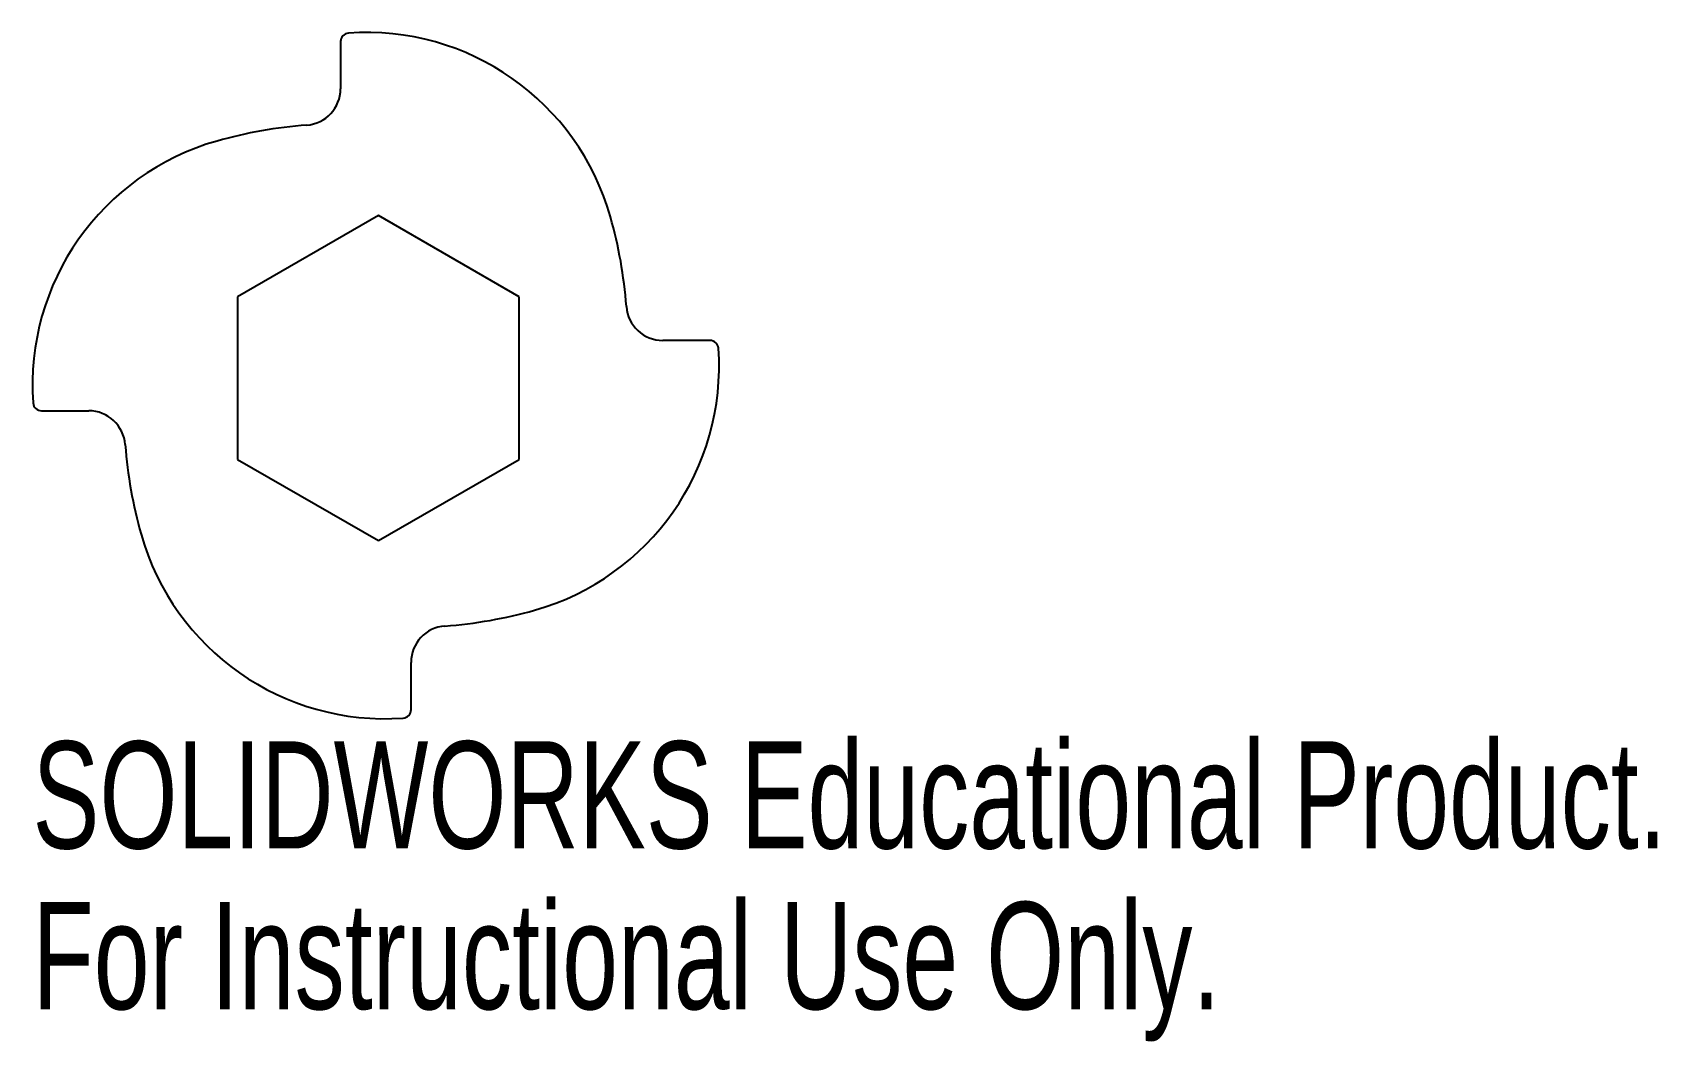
# Model space of a CAD drawing. Header units: millimetres. Extents: x -15.6 to 57.7, y -29.9 to 15.6.
import ezdxf

# ---------------------------------------------------------------- set-up
doc = ezdxf.new("R2010")
doc.units = ezdxf.units.MM
doc.styles.add('SLDTEXTSTYLE0', font='TXT', dxfattribs={"width": 0.7})

msp = doc.modelspace()

# ---------------------------------------------------------------- linework, layer by layer
at = {"color": 7, "linetype": 'Continuous', "lineweight": 25}
for p, q in [((-1.707, 15.183), (-1.707, 13.057)), ((0, 7.332), (-6.35, 3.666)), ((6.35, 3.666), (0, 7.332)), ((-6.35, 3.666), (-6.35, -3.666)), ((6.35, -3.666), (6.35, 3.666)), ((14.949, 1.701), (12.824, 1.701)), ((-15.189, -1.474), (-13.064, -1.474)), ((-6.35, -3.666), (0, -7.332)), ((0, -7.332), (6.35, -3.666)), ((1.468, -14.956), (1.468, -12.83))]:
    msp.add_line(p, q, dxfattribs=at)
for centre, radius, start, end in [((-1.326, 15.183), 0.381, 94.09833, 180), ((-0.537, 4.162), 11.43, 15.79231, 94.09833), ((-3.358, 13.057), 1.651, 274.27964, 0), ((-1.707, -9.005), 20.473, 94.27964, 105.79231), ((-4.169, -0.304), 11.43, 105.79231, 184.09833), ((-9.239, 1.701), 20.473, 4.27964, 15.79231), ((12.824, 3.352), 1.651, 184.27964, 270), ((14.949, 1.32), 0.381, 4.09833, 90), ((3.929, 0.53), 11.43, 285.79231, 4.09833), ((-15.189, -1.093), 0.381, 184.09833, 270), ((-13.064, -3.125), 1.651, 4.27964, 90), ((8.999, -1.474), 20.473, 184.27964, 195.79231), ((0.297, -3.935), 11.43, 195.79231, 274.09833), ((1.468, 9.232), 20.473, 274.27964, 285.79231), ((3.119, -12.83), 1.651, 94.27964, 180), ((1.087, -14.956), 0.381, 274.09833, 0)]:
    msp.add_arc(centre, radius, start, end, dxfattribs=at)

# ---------------------------------------------------------------- texts
at = {"color": 7, "linetype": 'Continuous', "char_height": 4.83362, "attachment_point": 1, "style": 'SLDTEXTSTYLE0'}
for s, insert in [('SOLIDWORKS Educational Product.', (-15.599, -16.385)), ('For Instructional Use Only.', (-15.599, -23.635))]:
    msp.add_mtext(s, dxfattribs=dict(at, insert=insert))

doc.saveas('drawing.dxf')
